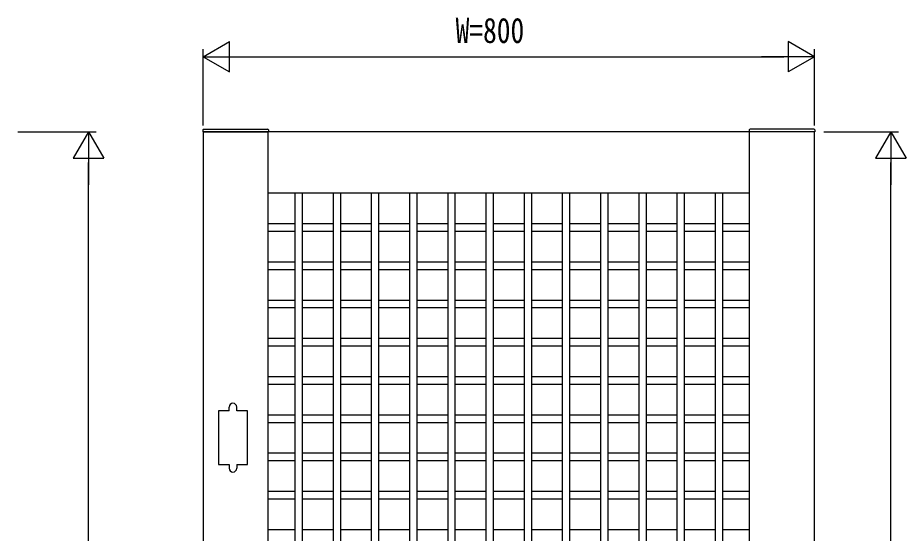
# Model space of a CAD drawing. Units: millimetres on the paper. Extents: x -297 to 297, y -210 to 210.
# Drawn here: x -5 to 111.2, y -66.5 to 0.9 of the extents above; entities that cross this region are included whole.
import ezdxf
from ezdxf.enums import TextEntityAlignment as Align

# ---------------------------------------------------------------- set-up
doc = ezdxf.new("R2010")
doc.units = ezdxf.units.MM
doc.layers.add('0-2_YKK_A1', color=4, linetype='Continuous')
doc.layers.add('0-3_YKK_D', color=6, linetype='Continuous')
doc.styles.add('ＭＳ ゴシック', font='')
doc.styles.get('ＭＳ ゴシック').set_extended_font_data('MS Gothic')

msp = doc.modelspace()

# ---------------------------------------------------------------- linework, layer by layer
at = {"layer": '0-2_YKK_A1'}
for p, q in [((19.209, -13.713), (19.196, -13.968)), ((19.309, -13.618), (27.682, -13.618)), ((27.782, -13.713), (27.796, -13.968)), ((90.709, -13.713), (90.696, -13.968)), ((99.182, -13.618), (90.809, -13.618)), ((99.282, -13.713), (99.296, -13.968)), ((19.196, -13.968), (27.796, -13.968)), ((99.246, -13.968), (19.246, -13.968)), ((19.246, -13.968), (19.246, -133.968)), ((27.746, -133.968), (27.746, -13.968)), ((99.296, -13.968), (90.696, -13.968)), ((90.746, -133.968), (90.746, -13.968)), ((99.246, -133.968), (99.246, -13.968)), ((27.746, -21.968), (90.746, -21.968)), ((31.246, -21.968), (31.246, -125.968)), ((32.246, -125.968), (32.246, -21.968)), ((36.246, -21.968), (36.246, -125.968)), ((37.246, -125.968), (37.246, -21.968)), ((41.246, -21.968), (41.246, -125.968)), ((42.246, -125.968), (42.246, -21.968)), ((46.246, -21.968), (46.246, -125.968)), ((47.246, -125.968), (47.246, -21.968)), ((51.246, -21.968), (51.246, -125.968)), ((52.246, -125.968), (52.246, -21.968)), ((56.246, -21.968), (56.246, -125.968)), ((57.246, -125.968), (57.246, -21.968)), ((61.246, -21.968), (61.246, -125.968)), ((62.246, -125.968), (62.246, -21.968)), ((66.246, -21.968), (66.246, -125.968)), ((67.246, -125.968), (67.246, -21.968)), ((71.246, -21.968), (71.246, -125.968)), ((72.246, -125.968), (72.246, -21.968)), ((76.246, -21.968), (76.246, -125.968)), ((77.246, -125.968), (77.246, -21.968)), ((81.246, -21.968), (81.246, -125.968)), ((82.246, -125.968), (82.246, -21.968)), ((86.246, -21.968), (86.246, -125.968)), ((87.246, -125.968), (87.246, -21.968)), ((27.746, -25.968), (31.246, -25.968)), ((32.246, -25.968), (36.246, -25.968)), ((37.246, -25.968), (41.246, -25.968)), ((42.246, -25.968), (46.246, -25.968)), ((47.246, -25.968), (51.246, -25.968)), ((52.246, -25.968), (56.246, -25.968)), ((57.246, -25.968), (61.246, -25.968)), ((62.246, -25.968), (66.246, -25.968)), ((67.246, -25.968), (71.246, -25.968)), ((72.246, -25.968), (76.246, -25.968)), ((77.246, -25.968), (81.246, -25.968)), ((82.246, -25.968), (86.246, -25.968)), ((87.246, -25.968), (90.746, -25.968)), ((27.746, -26.968), (31.246, -26.968)), ((32.246, -26.968), (36.246, -26.968)), ((37.246, -26.968), (41.246, -26.968)), ((42.246, -26.968), (46.246, -26.968)), ((47.246, -26.968), (51.246, -26.968)), ((52.246, -26.968), (56.246, -26.968)), ((57.246, -26.968), (61.246, -26.968)), ((62.246, -26.968), (66.246, -26.968)), ((67.246, -26.968), (71.246, -26.968)), ((72.246, -26.968), (76.246, -26.968)), ((77.246, -26.968), (81.246, -26.968)), ((82.246, -26.968), (86.246, -26.968)), ((87.246, -26.968), (90.746, -26.968)), ((27.746, -30.968), (31.246, -30.968)), ((32.246, -30.968), (36.246, -30.968)), ((37.246, -30.968), (41.246, -30.968)), ((42.246, -30.968), (46.246, -30.968)), ((47.246, -30.968), (51.246, -30.968)), ((52.246, -30.968), (56.246, -30.968)), ((57.246, -30.968), (61.246, -30.968)), ((62.246, -30.968), (66.246, -30.968)), ((67.246, -30.968), (71.246, -30.968)), ((72.246, -30.968), (76.246, -30.968)), ((77.246, -30.968), (81.246, -30.968)), ((82.246, -30.968), (86.246, -30.968)), ((87.246, -30.968), (90.746, -30.968)), ((27.746, -31.968), (31.246, -31.968)), ((32.246, -31.968), (36.246, -31.968)), ((37.246, -31.968), (41.246, -31.968)), ((42.246, -31.968), (46.246, -31.968)), ((47.246, -31.968), (51.246, -31.968)), ((52.246, -31.968), (56.246, -31.968)), ((57.246, -31.968), (61.246, -31.968)), ((62.246, -31.968), (66.246, -31.968)), ((67.246, -31.968), (71.246, -31.968)), ((72.246, -31.968), (76.246, -31.968)), ((77.246, -31.968), (81.246, -31.968)), ((82.246, -31.968), (86.246, -31.968)), ((87.246, -31.968), (90.746, -31.968)), ((27.746, -35.968), (31.246, -35.968)), ((32.246, -35.968), (36.246, -35.968)), ((37.246, -35.968), (41.246, -35.968)), ((42.246, -35.968), (46.246, -35.968)), ((47.246, -35.968), (51.246, -35.968)), ((52.246, -35.968), (56.246, -35.968)), ((57.246, -35.968), (61.246, -35.968)), ((62.246, -35.968), (66.246, -35.968)), ((67.246, -35.968), (71.246, -35.968)), ((72.246, -35.968), (76.246, -35.968)), ((77.246, -35.968), (81.246, -35.968)), ((82.246, -35.968), (86.246, -35.968)), ((87.246, -35.968), (90.746, -35.968)), ((27.746, -36.968), (31.246, -36.968)), ((32.246, -36.968), (36.246, -36.968)), ((37.246, -36.968), (41.246, -36.968)), ((42.246, -36.968), (46.246, -36.968)), ((47.246, -36.968), (51.246, -36.968)), ((52.246, -36.968), (56.246, -36.968)), ((57.246, -36.968), (61.246, -36.968)), ((62.246, -36.968), (66.246, -36.968)), ((67.246, -36.968), (71.246, -36.968)), ((72.246, -36.968), (76.246, -36.968)), ((77.246, -36.968), (81.246, -36.968)), ((82.246, -36.968), (86.246, -36.968)), ((87.246, -36.968), (90.746, -36.968)), ((27.746, -40.968), (31.246, -40.968)), ((32.246, -40.968), (36.246, -40.968)), ((37.246, -40.968), (41.246, -40.968)), ((42.246, -40.968), (46.246, -40.968)), ((47.246, -40.968), (51.246, -40.968)), ((52.246, -40.968), (56.246, -40.968)), ((57.246, -40.968), (61.246, -40.968)), ((62.246, -40.968), (66.246, -40.968)), ((67.246, -40.968), (71.246, -40.968)), ((72.246, -40.968), (76.246, -40.968)), ((77.246, -40.968), (81.246, -40.968)), ((82.246, -40.968), (86.246, -40.968)), ((87.246, -40.968), (90.746, -40.968)), ((27.746, -41.968), (31.246, -41.968)), ((32.246, -41.968), (36.246, -41.968)), ((37.246, -41.968), (41.246, -41.968)), ((42.246, -41.968), (46.246, -41.968)), ((47.246, -41.968), (51.246, -41.968)), ((52.246, -41.968), (56.246, -41.968)), ((57.246, -41.968), (61.246, -41.968)), ((62.246, -41.968), (66.246, -41.968)), ((67.246, -41.968), (71.246, -41.968)), ((72.246, -41.968), (76.246, -41.968)), ((77.246, -41.968), (81.246, -41.968)), ((82.246, -41.968), (86.246, -41.968)), ((87.246, -41.968), (90.746, -41.968)), ((27.746, -45.968), (31.246, -45.968)), ((32.246, -45.968), (36.246, -45.968)), ((37.246, -45.968), (41.246, -45.968)), ((42.246, -45.968), (46.246, -45.968)), ((47.246, -45.968), (51.246, -45.968)), ((52.246, -45.968), (56.246, -45.968)), ((57.246, -45.968), (61.246, -45.968)), ((62.246, -45.968), (66.246, -45.968)), ((67.246, -45.968), (71.246, -45.968)), ((72.246, -45.968), (76.246, -45.968)), ((77.246, -45.968), (81.246, -45.968)), ((82.246, -45.968), (86.246, -45.968)), ((87.246, -45.968), (90.746, -45.968)), ((27.746, -46.968), (31.246, -46.968)), ((32.246, -46.968), (36.246, -46.968)), ((37.246, -46.968), (41.246, -46.968)), ((42.246, -46.968), (46.246, -46.968)), ((47.246, -46.968), (51.246, -46.968)), ((52.246, -46.968), (56.246, -46.968)), ((57.246, -46.968), (61.246, -46.968)), ((62.246, -46.968), (66.246, -46.968)), ((67.246, -46.968), (71.246, -46.968)), ((72.246, -46.968), (76.246, -46.968)), ((77.246, -46.968), (81.246, -46.968)), ((82.246, -46.968), (86.246, -46.968)), ((87.246, -46.968), (90.746, -46.968)), ((22.646, -50.468), (22.646, -49.968)), ((23.646, -50.468), (23.646, -49.968)), ((27.746, -50.968), (31.246, -50.968)), ((32.246, -50.968), (36.246, -50.968)), ((37.246, -50.968), (41.246, -50.968)), ((42.246, -50.968), (46.246, -50.968)), ((47.246, -50.968), (51.246, -50.968)), ((52.246, -50.968), (56.246, -50.968)), ((57.246, -50.968), (61.246, -50.968)), ((62.246, -50.968), (66.246, -50.968)), ((67.246, -50.968), (71.246, -50.968)), ((72.246, -50.968), (76.246, -50.968)), ((77.246, -50.968), (81.246, -50.968)), ((82.246, -50.968), (86.246, -50.968)), ((87.246, -50.968), (90.746, -50.968)), ((27.746, -51.968), (31.246, -51.968)), ((32.246, -51.968), (36.246, -51.968)), ((37.246, -51.968), (41.246, -51.968)), ((42.246, -51.968), (46.246, -51.968)), ((47.246, -51.968), (51.246, -51.968)), ((52.246, -51.968), (56.246, -51.968)), ((57.246, -51.968), (61.246, -51.968)), ((62.246, -51.968), (66.246, -51.968)), ((67.246, -51.968), (71.246, -51.968)), ((72.246, -51.968), (76.246, -51.968)), ((77.246, -51.968), (81.246, -51.968)), ((82.246, -51.968), (86.246, -51.968)), ((87.246, -51.968), (90.746, -51.968)), ((27.746, -55.968), (31.246, -55.968)), ((32.246, -55.968), (36.246, -55.968)), ((37.246, -55.968), (41.246, -55.968)), ((42.246, -55.968), (46.246, -55.968)), ((47.246, -55.968), (51.246, -55.968)), ((52.246, -55.968), (56.246, -55.968)), ((57.246, -55.968), (61.246, -55.968)), ((62.246, -55.968), (66.246, -55.968)), ((67.246, -55.968), (71.246, -55.968)), ((72.246, -55.968), (76.246, -55.968)), ((77.246, -55.968), (81.246, -55.968)), ((82.246, -55.968), (86.246, -55.968)), ((87.246, -55.968), (90.746, -55.968)), ((22.646, -57.468), (22.646, -57.968)), ((23.646, -57.468), (23.646, -57.968)), ((27.746, -56.968), (31.246, -56.968)), ((32.246, -56.968), (36.246, -56.968)), ((37.246, -56.968), (41.246, -56.968)), ((42.246, -56.968), (46.246, -56.968)), ((47.246, -56.968), (51.246, -56.968)), ((52.246, -56.968), (56.246, -56.968)), ((57.246, -56.968), (61.246, -56.968)), ((62.246, -56.968), (66.246, -56.968)), ((67.246, -56.968), (71.246, -56.968)), ((72.246, -56.968), (76.246, -56.968)), ((77.246, -56.968), (81.246, -56.968)), ((82.246, -56.968), (86.246, -56.968)), ((87.246, -56.968), (90.746, -56.968)), ((27.746, -60.968), (31.246, -60.968)), ((32.246, -60.968), (36.246, -60.968)), ((37.246, -60.968), (41.246, -60.968)), ((42.246, -60.968), (46.246, -60.968)), ((47.246, -60.968), (51.246, -60.968)), ((52.246, -60.968), (56.246, -60.968)), ((57.246, -60.968), (61.246, -60.968)), ((62.246, -60.968), (66.246, -60.968)), ((67.246, -60.968), (71.246, -60.968)), ((72.246, -60.968), (76.246, -60.968)), ((77.246, -60.968), (81.246, -60.968)), ((82.246, -60.968), (86.246, -60.968)), ((87.246, -60.968), (90.746, -60.968)), ((27.746, -61.968), (31.246, -61.968)), ((32.246, -61.968), (36.246, -61.968)), ((37.246, -61.968), (41.246, -61.968)), ((42.246, -61.968), (46.246, -61.968)), ((47.246, -61.968), (51.246, -61.968)), ((52.246, -61.968), (56.246, -61.968)), ((57.246, -61.968), (61.246, -61.968)), ((62.246, -61.968), (66.246, -61.968)), ((67.246, -61.968), (71.246, -61.968)), ((72.246, -61.968), (76.246, -61.968)), ((77.246, -61.968), (81.246, -61.968)), ((82.246, -61.968), (86.246, -61.968)), ((87.246, -61.968), (90.746, -61.968)), ((27.746, -65.968), (31.246, -65.968)), ((32.246, -65.968), (36.246, -65.968)), ((37.246, -65.968), (41.246, -65.968)), ((42.246, -65.968), (46.246, -65.968)), ((47.246, -65.968), (51.246, -65.968)), ((52.246, -65.968), (56.246, -65.968)), ((57.246, -65.968), (61.246, -65.968)), ((62.246, -65.968), (66.246, -65.968)), ((67.246, -65.968), (71.246, -65.968)), ((72.246, -65.968), (76.246, -65.968)), ((77.246, -65.968), (81.246, -65.968)), ((82.246, -65.968), (86.246, -65.968)), ((87.246, -65.968), (90.746, -65.968))]:
    msp.add_line(p, q, dxfattribs=at)
for points in [[(22.646, -50.468), (21.246, -50.468), (21.246, -57.468), (22.646, -57.468)], [(23.646, -57.468), (25.046, -57.468), (25.046, -50.468), (23.646, -50.468)]]:
    msp.add_lwpolyline(points, dxfattribs=at)
for centre, radius, start, end in [((19.309, -13.718), 0.1, 90, 177), ((27.682, -13.718), 0.1, 3, 90), ((90.809, -13.718), 0.1, 90, 177), ((99.182, -13.718), 0.1, 3, 90), ((23.146, -49.968), 0.5, 0, 180), ((23.146, -57.968), 0.5, 180, 0)]:
    msp.add_arc(centre, radius, start, end, dxfattribs=at)
at = {"layer": '0-3_YKK_D'}
for p, q in [((19.246, -4.143), (22.71, -2.143)), ((22.71, -6.143), (22.71, -2.143)), ((99.246, -4.143), (95.782, -2.143)), ((95.782, -2.143), (95.782, -6.143)), ((19.246, -13.143), (19.246, -3.143)), ((99.246, -13.143), (99.246, -3.143)), ((19.246, -4.143), (22.71, -6.143)), ((19.246, -4.143), (26.174, -4.143)), ((23.246, -4.143), (95.246, -4.143)), ((99.246, -4.143), (92.317, -4.143)), ((99.246, -4.143), (95.782, -6.143)), ((-5.008, -13.968), (5.246, -13.968)), ((4.246, -13.968), (2.246, -17.432)), ((4.246, -13.968), (6.246, -17.432)), ((4.246, -13.968), (4.246, -20.896)), ((100.478, -13.968), (110.246, -13.968)), ((109.246, -13.968), (107.246, -17.432)), ((109.246, -13.968), (111.246, -17.432)), ((109.246, -13.968), (109.246, -20.896)), ((2.246, -17.432), (6.246, -17.432)), ((107.246, -17.432), (111.246, -17.432)), ((4.246, -129.968), (4.246, -17.968)), ((109.246, -129.968), (109.246, -17.968))]:
    msp.add_line(p, q, dxfattribs=at)

# ---------------------------------------------------------------- texts
at = {"layer": '0-3_YKK_D', "style": 'ＭＳ ゴシック', "width": 0.8}
msp.add_text('W=800', height=3.299, dxfattribs=at).set_placement((52.286, -3.343), align=Align.BOTTOM_LEFT)

doc.saveas('drawing.dxf')
